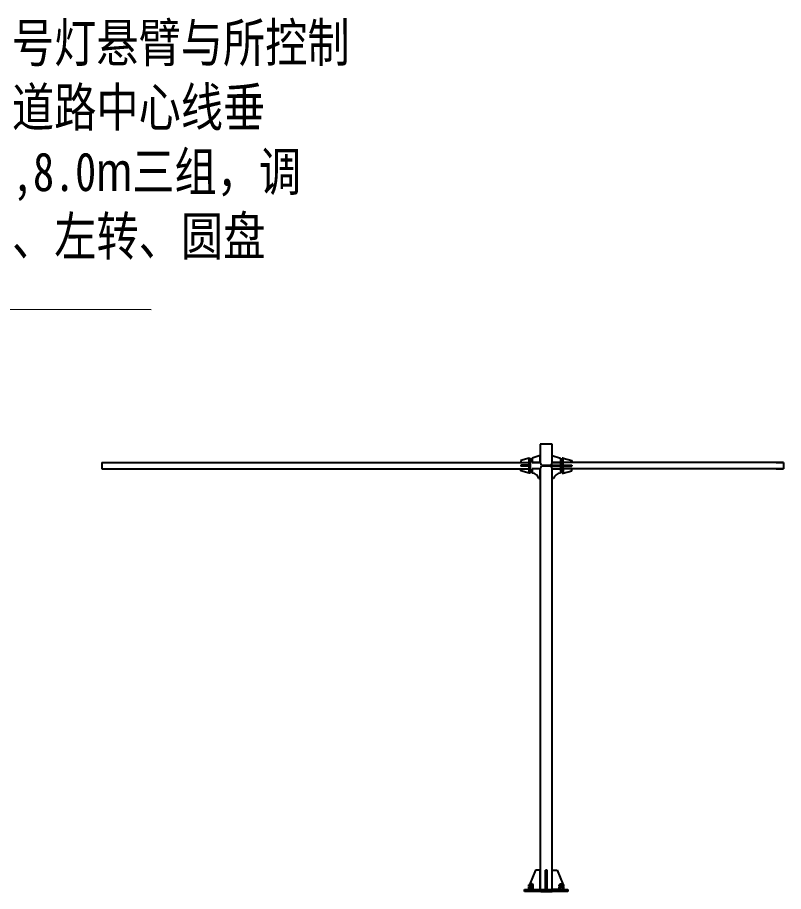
# Model space of a CAD drawing. Header units: millimetres. Extents: x 108070 to 108876, y 12470 to 12955.
# Drawn here: x 108182.53 to 108212.22, y 12767.79 to 12801.68 of the extents above; entities that cross this region are included whole.
import ezdxf

# ---------------------------------------------------------------- set-up
doc = ezdxf.new("R2010")
doc.units = ezdxf.units.MM
doc.header["$LTSCALE"] = 10
doc.layers.add('@-交通信号', color=7, linetype='CONTINUOUS')
doc.styles.add('ST', font='', dxfattribs={"width": 0.8})
doc.styles.get('ST').set_extended_font_data('SimSun')

# ---------------------------------------------------------------- blocks, each defined once
blk = doc.blocks.new('A$C23FC3326')
at = {"layer": '@-交通信号'}
for p, q in [((1.078, 17.339), (0.615, 17.339)), ((0.615, 17.339), (0.615, 16.636)), ((1.078, 16.635), (1.078, 17.339)), ((-16.377, 16.636), (-11.091, 16.636)), ((-11.377, 16.636), (0.187, 16.636)), ((-8.35, 16.636), (-8.064, 16.636)), ((0.187, 16.801), (-0.143, 16.718)), ((-0.143, 16.718), (-0.143, 16.636)), ((-0.143, 16.636), (0.187, 16.636)), ((0.187, 16.223), (0.187, 16.801)), ((0.187, 16.801), (0.229, 16.801)), ((0.187, 16.636), (0.187, 16.801)), ((0.229, 16.801), (0.229, 16.223)), ((0.615, 16.911), (0.296, 16.801)), ((0.296, 16.801), (0.296, 16.636)), ((0.296, 16.636), (0.615, 16.636)), ((0.615, 16.636), (0.296, 16.636)), ((0.615, 16.634), (0.296, 16.634)), ((0.615, 16.636), (0.615, 16.911)), ((0.615, 16.636), (0.615, 16.911)), ((1.078, 16.636), (1.078, 16.911)), ((1.078, 16.911), (1.397, 16.801)), ((1.078, 16.636), (1.078, 16.911)), ((1.078, 16.911), (1.397, 16.801)), ((1.397, 16.636), (1.078, 16.636)), ((1.078, 16.636), (1.397, 16.636)), ((1.394, 16.636), (1.078, 16.636)), ((1.397, 16.636), (1.078, 16.636)), ((1.078, 16.634), (1.397, 16.634)), ((1.394, 16.636), (1.394, 16.391)), ((1.397, 16.801), (1.397, 16.636)), ((1.397, 16.801), (1.397, 16.636)), ((1.464, 16.801), (1.464, 16.223)), ((1.506, 16.801), (1.464, 16.801)), ((1.506, 16.223), (1.506, 16.801)), ((1.506, 16.636), (1.506, 16.801)), ((1.506, 16.801), (1.836, 16.718)), ((10.043, 16.636), (1.506, 16.636)), ((1.836, 16.636), (1.506, 16.636)), ((1.836, 16.718), (1.836, 16.636)), ((9.757, 16.636), (10.043, 16.636)), ((-16.377, 16.391), (-11.091, 16.391)), ((-11.377, 16.391), (0.187, 16.391)), ((-8.35, 16.391), (-8.064, 16.391)), ((0.187, 16.534), (-0.143, 16.534)), ((0.187, 16.492), (-0.143, 16.492)), ((-0.143, 16.308), (-0.143, 16.391)), ((-0.143, 16.391), (0.187, 16.391)), ((0.187, 16.225), (-0.143, 16.308)), ((-0.141, 16.534), (-0.141, 16.492)), ((0.187, 16.391), (0.187, 16.225)), ((0.615, 16.395), (0.296, 16.391)), ((0.296, 16.391), (0.296, 16.223)), ((0.615, 16.391), (0.296, 16.391)), ((0.296, 16.391), (0.296, 16.223)), ((0.615, 16.391), (0.296, 16.391)), ((0.615, 16.389), (0.296, 16.389)), ((0.615, 16.395), (0.615, 16.009)), ((0.615, 16.009), (0.615, 16.395)), ((0.615, 16.009), (0.615, 16.391)), ((0.615, 16.391), (0.615, 13.451)), ((0.66, 16.534), (1.394, 16.534)), ((1.394, 16.492), (0.66, 16.492)), ((1.078, 16.395), (1.397, 16.391)), ((1.078, 13.451), (1.078, 16.392)), ((1.078, 16.009), (1.078, 16.391)), ((1.078, 16.391), (1.397, 16.391)), ((1.078, 16.391), (1.397, 16.391)), ((1.394, 16.391), (1.078, 16.391)), ((1.078, 16.009), (1.078, 16.391)), ((1.078, 16.391), (1.397, 16.391)), ((1.078, 16.389), (1.397, 16.389)), ((1.397, 16.391), (1.397, 16.223)), ((1.397, 16.391), (1.397, 16.223)), ((1.397, 16.391), (1.397, 16.223)), ((1.506, 16.534), (1.836, 16.534)), ((1.506, 16.492), (1.836, 16.492)), ((10.043, 16.391), (1.506, 16.391)), ((1.836, 16.391), (1.506, 16.391)), ((1.506, 16.391), (1.506, 16.225)), ((1.506, 16.225), (1.836, 16.308)), ((1.835, 16.534), (1.835, 16.492)), ((1.836, 16.308), (1.836, 16.391)), ((9.757, 16.391), (10.043, 16.391)), ((0.229, 16.223), (0.187, 16.223)), ((0.56, 16.009), (0.615, 16.009)), ((1.133, 16.009), (1.078, 16.009)), ((1.133, 16.009), (1.078, 16.009)), ((1.464, 16.223), (1.506, 16.223)), ((0.615, 13.451), (0.615, 0.081)), ((1.078, 0.081), (1.078, 13.451)), ((0.426, 0.824), (0.192, 0.262)), ((0.615, 0.824), (0.426, 0.824)), ((0.615, 0.081), (0.615, 0.824)), ((0.88, 0.824), (0.814, 0.824)), ((0.814, 0.081), (0.814, 0.824)), ((0.88, 0.081), (0.88, 0.824)), ((1.078, 0.824), (1.267, 0.824)), ((1.078, 0.081), (1.078, 0.824)), ((1.267, 0.824), (1.501, 0.262)), ((0, 0), (0, 0.081)), ((0, 0.081), (1.683, 0.081)), ((1.683, 0), (0, 0)), ((0.358, 0.097), (0.16, 0.097)), ((0.16, 0.097), (0.16, 0.081)), ((0.16, 0.081), (0.358, 0.081)), ((0.173, 0.195), (0.173, 0.263)), ((0.173, 0.263), (0.173, 0.195)), ((0.173, 0.107), (0.173, 0.175)), ((0.173, 0.175), (0.173, 0.107)), ((0.192, 0.262), (0.192, 0.081)), ((0.192, 0.081), (0.615, 0.081)), ((0.324, 0.273), (0.194, 0.273)), ((0.324, 0.185), (0.194, 0.185)), ((0.324, 0.185), (0.194, 0.185)), ((0.324, 0.097), (0.194, 0.097)), ((0.22, 0.297), (0.215, 0.292)), ((0.215, 0.292), (0.215, 0.097)), ((0.215, 0.263), (0.215, 0.263)), ((0.215, 0.195), (0.215, 0.195)), ((0.215, 0.175), (0.215, 0.175)), ((0.215, 0.107), (0.215, 0.107)), ((0.297, 0.297), (0.22, 0.297)), ((0.303, 0.292), (0.297, 0.297)), ((0.303, 0.097), (0.303, 0.292)), ((0.303, 0.292), (0.303, 0.097)), ((0.303, 0.195), (0.303, 0.263)), ((0.303, 0.107), (0.303, 0.175)), ((0.344, 0.195), (0.344, 0.263)), ((0.344, 0.107), (0.344, 0.175)), ((0.358, 0.081), (0.358, 0.097)), ((1.051, 0), (0.633, 0)), ((0.64, 0), (1.081, 0)), ((0.88, 0.262), (0.814, 0.262)), ((1.501, 0.081), (1.078, 0.081)), ((1.335, 0.081), (1.335, 0.097)), ((1.335, 0.097), (1.534, 0.097)), ((1.534, 0.081), (1.335, 0.081)), ((1.349, 0.195), (1.349, 0.263)), ((1.349, 0.107), (1.349, 0.175)), ((1.37, 0.273), (1.499, 0.273)), ((1.37, 0.185), (1.499, 0.185)), ((1.37, 0.185), (1.499, 0.185)), ((1.37, 0.097), (1.499, 0.097)), ((1.39, 0.292), (1.396, 0.297)), ((1.39, 0.097), (1.39, 0.292)), ((1.39, 0.292), (1.39, 0.097)), ((1.39, 0.195), (1.39, 0.263)), ((1.39, 0.107), (1.39, 0.175)), ((1.396, 0.297), (1.473, 0.297)), ((1.473, 0.297), (1.479, 0.292)), ((1.479, 0.292), (1.479, 0.097)), ((1.479, 0.263), (1.479, 0.263)), ((1.479, 0.195), (1.479, 0.195)), ((1.479, 0.175), (1.479, 0.175)), ((1.479, 0.107), (1.479, 0.107)), ((1.501, 0.262), (1.501, 0.081)), ((1.52, 0.195), (1.52, 0.263)), ((1.52, 0.263), (1.52, 0.195)), ((1.52, 0.107), (1.52, 0.175)), ((1.52, 0.175), (1.52, 0.107)), ((1.534, 0.097), (1.534, 0.081)), ((1.683, 0.081), (1.683, 0))]:
    blk.add_line(p, q, dxfattribs=at)
for points in [[(-16.377, 16.636), (-16.377, 16.391)], [(10.043, 16.636), (10.043, 16.391)]]:
    blk.add_lwpolyline(points, dxfattribs=at)
at = {"layer": '@-交通信号', "const_width": 0.00275}
for points in [[(0.296, 16.801), (0.296, 16.223), (0.255, 16.223), (0.255, 16.801), (0.296, 16.801)], [(1.397, 16.801), (1.397, 16.223), (1.438, 16.223), (1.438, 16.801), (1.397, 16.801)]]:
    blk.add_lwpolyline(points, dxfattribs=at)
at = {"layer": '@-交通信号'}
for centre, radius, start, end in [((0.485, 16.513), 0.176, 6.7181, 43.5129), ((1.206, 16.513), 0.176, 136.4871, 173.2819), ((0.485, 16.513), 0.176, 316.4871, 353.2819), ((1.206, 16.513), 0.176, 186.7181, 223.5129), ((0.296, 15.952), 0.27, 12.1266, 90), ((1.397, 15.952), 0.27, 90, 167.8734), ((1.397, 15.952), 0.27, 90, 167.8734), ((0.194, 0.246), 0.027, 39.316, 140.684), ((0.194, 0.212), 0.027, 219.316, 320.684), ((0.194, 0.158), 0.027, 39.316, 140.684), ((0.194, 0.124), 0.027, 219.316, 320.684), ((0.259, 0.17), 0.103, 64.6438, 115.3562), ((0.259, 0.288), 0.103, 244.6438, 295.3562), ((0.259, 0.082), 0.103, 64.6438, 115.3562), ((0.259, 0.2), 0.103, 244.6438, 295.3562), ((0.324, 0.246), 0.027, 39.316, 140.684), ((0.324, 0.212), 0.027, 219.316, 320.684), ((0.324, 0.158), 0.027, 39.316, 140.684), ((0.324, 0.124), 0.027, 219.316, 320.684), ((1.37, 0.246), 0.027, 39.316, 140.684), ((1.37, 0.212), 0.027, 219.316, 320.684), ((1.37, 0.158), 0.027, 39.316, 140.684), ((1.37, 0.124), 0.027, 219.316, 320.684), ((1.434, 0.17), 0.103, 64.6438, 115.3562), ((1.434, 0.288), 0.103, 244.6438, 295.3562), ((1.434, 0.082), 0.103, 64.6438, 115.3562), ((1.434, 0.2), 0.103, 244.6438, 295.3562), ((1.499, 0.246), 0.027, 39.316, 140.684), ((1.499, 0.212), 0.027, 219.316, 320.684), ((1.499, 0.158), 0.027, 39.316, 140.684), ((1.499, 0.124), 0.027, 219.316, 320.684)]:
    blk.add_arc(centre, radius, start, end, dxfattribs=at)

msp = doc.modelspace()

# ---------------------------------------------------------------- linework, layer by layer
at = {"layer": '@-交通信号', "lineweight": 0, "ltscale": 0.5}
msp.add_line((108187.704, 12790.346), (108179.368, 12790.372), dxfattribs=at)

# ---------------------------------------------------------------- block references
at = {"layer": '@-交通信号'}
msp.add_blockref('A$C23FC3326', (108202.176, 12767.793), dxfattribs=at)

# ---------------------------------------------------------------- texts
at = {"layer": '@-交通信号', "insert": (108180.672, 12801.449), "char_height": 1.5, "width": 14.80904, "attachment_point": 1, "rotation": 0.0547, "style": 'ST'}
msp.add_mtext('信号灯悬臂与所控制的道路中心线垂直,8.0{\\fArial|b0|i0|c0|p32;m}三组，调头、左转、圆盘', dxfattribs=at)

doc.saveas('drawing.dxf')
